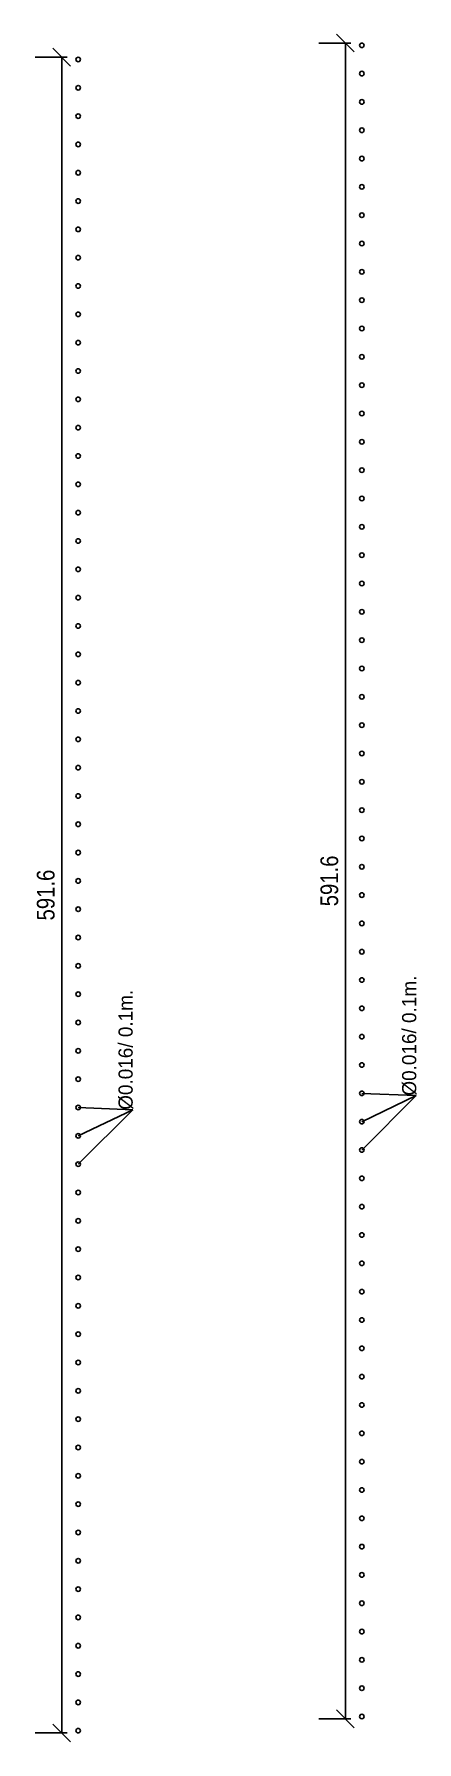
# Model space of a CAD drawing. Header units: metres. Extents: x 0.95 to 2.3, y 1.07 to 7.1.
import ezdxf

# ---------------------------------------------------------------- set-up
doc = ezdxf.new("R2010")
doc.units = ezdxf.units.M
doc.styles.add('OpenSansCondensed-Light', font='OpenSansCondensed-Light.ttf')
doc.dimstyles.new('EZ_M_25_H25_CM', dxfattribs={"dimtxt": 0.0625, "dimasz": 0.0625, "dimexe": 0.09375, "dimexo": 0.03125, "dimgap": 0.025, "dimtad": 1, "dimlfac": 100, "dimzin": 12, "dimdsep": 46, "dimtxsty": 'OpenSansCondensed-Light', "dimtsz": 0.03125, "dimcen": 2.5, "dimazin": 3, "dimtfac": 0.5, "dimtmove": 2, "dimatfit": 3})

msp = doc.modelspace()

# ---------------------------------------------------------------- linework, layer by layer
for p, q in [((2.108, 3.358), (2.3, 3.35)), ((2.108, 3.158), (2.3, 3.35)), ((2.108, 3.258), (2.3, 3.35)), ((1.108, 3.308), (1.3, 3.3)), ((1.108, 3.108), (1.3, 3.3)), ((1.108, 3.208), (1.3, 3.3))]:
    msp.add_line(p, q)
for centre in [(2.108, 7.058), (1.108, 7.008), (2.108, 6.958), (1.108, 6.908), (1.108, 6.808), (2.108, 6.858), (2.108, 6.758), (1.108, 6.708), (2.108, 6.658), (1.108, 6.608), (1.108, 6.508), (2.108, 6.558), (2.108, 6.458), (1.108, 6.408), (2.108, 6.358), (1.108, 6.308), (1.108, 6.208), (2.108, 6.258), (2.108, 6.158), (1.108, 6.108), (2.108, 6.058), (1.108, 6.008), (1.108, 5.908), (2.108, 5.958), (2.108, 5.858), (1.108, 5.808), (2.108, 5.758), (1.108, 5.708), (1.108, 5.608), (2.108, 5.658), (2.108, 5.558), (1.108, 5.508), (2.108, 5.458), (1.108, 5.408), (2.108, 5.358), (1.108, 5.308), (2.108, 5.258), (1.108, 5.208), (2.108, 5.158), (1.108, 5.108), (2.108, 5.058), (1.108, 5.008), (2.108, 4.958), (1.108, 4.908), (2.108, 4.858), (1.108, 4.808), (2.108, 4.758), (1.108, 4.708), (2.108, 4.658), (1.108, 4.608), (2.108, 4.558), (1.108, 4.508), (2.108, 4.458), (1.108, 4.408), (2.108, 4.358), (1.108, 4.308), (2.108, 4.258), (1.108, 4.208), (2.108, 4.158), (1.108, 4.108), (2.108, 4.058), (1.108, 4.008), (2.108, 3.958), (1.108, 3.908), (2.108, 3.858), (1.108, 3.808), (2.108, 3.758), (1.108, 3.708), (2.108, 3.658), (1.108, 3.608), (2.108, 3.558), (1.108, 3.508), (2.108, 3.458), (1.108, 3.408), (1.108, 3.308), (2.108, 3.358), (2.108, 3.258), (1.108, 3.208), (2.108, 3.158), (1.108, 3.108), (1.108, 3.008), (2.108, 3.058), (2.108, 2.958), (1.108, 2.908), (2.108, 2.858), (1.108, 2.808), (1.108, 2.708), (2.108, 2.758), (2.108, 2.658), (1.108, 2.608), (2.108, 2.558), (1.108, 2.508), (1.108, 2.408), (2.108, 2.458), (2.108, 2.358), (1.108, 2.308), (2.108, 2.258), (1.108, 2.208), (1.108, 2.108), (2.108, 2.158), (2.108, 2.058), (1.108, 2.008), (2.108, 1.958), (1.108, 1.908), (1.108, 1.808), (2.108, 1.858), (2.108, 1.758), (1.108, 1.708), (2.108, 1.658), (1.108, 1.608), (1.108, 1.508), (2.108, 1.558), (2.108, 1.458), (1.108, 1.408), (2.108, 1.358), (1.108, 1.308), (2.108, 1.258), (1.108, 1.208), (2.108, 1.158), (1.108, 1.108)]:
    msp.add_circle(centre, 0.008)

# ---------------------------------------------------------------- texts
for p in [(2.3, 3.35), (1.3, 3.3)]:
    msp.add_text('Ø0.016/ 0.1m.', height=0.05, rotation=90).set_placement(p)

# ---------------------------------------------------------------- dimensions: what is measured, and where the dimension line sits
for base, p1, p2 in [((2.05, 1.15), (2.1, 1.15), (2.1, 7.066)), ((1.05, 1.1), (1.1, 1.1), (1.1, 7.016))]:
    msp.add_linear_dim(base=base, p1=p1, p2=p2, angle=90, dimstyle='EZ_M_25_H25_CM').render()

doc.saveas('drawing.dxf')
